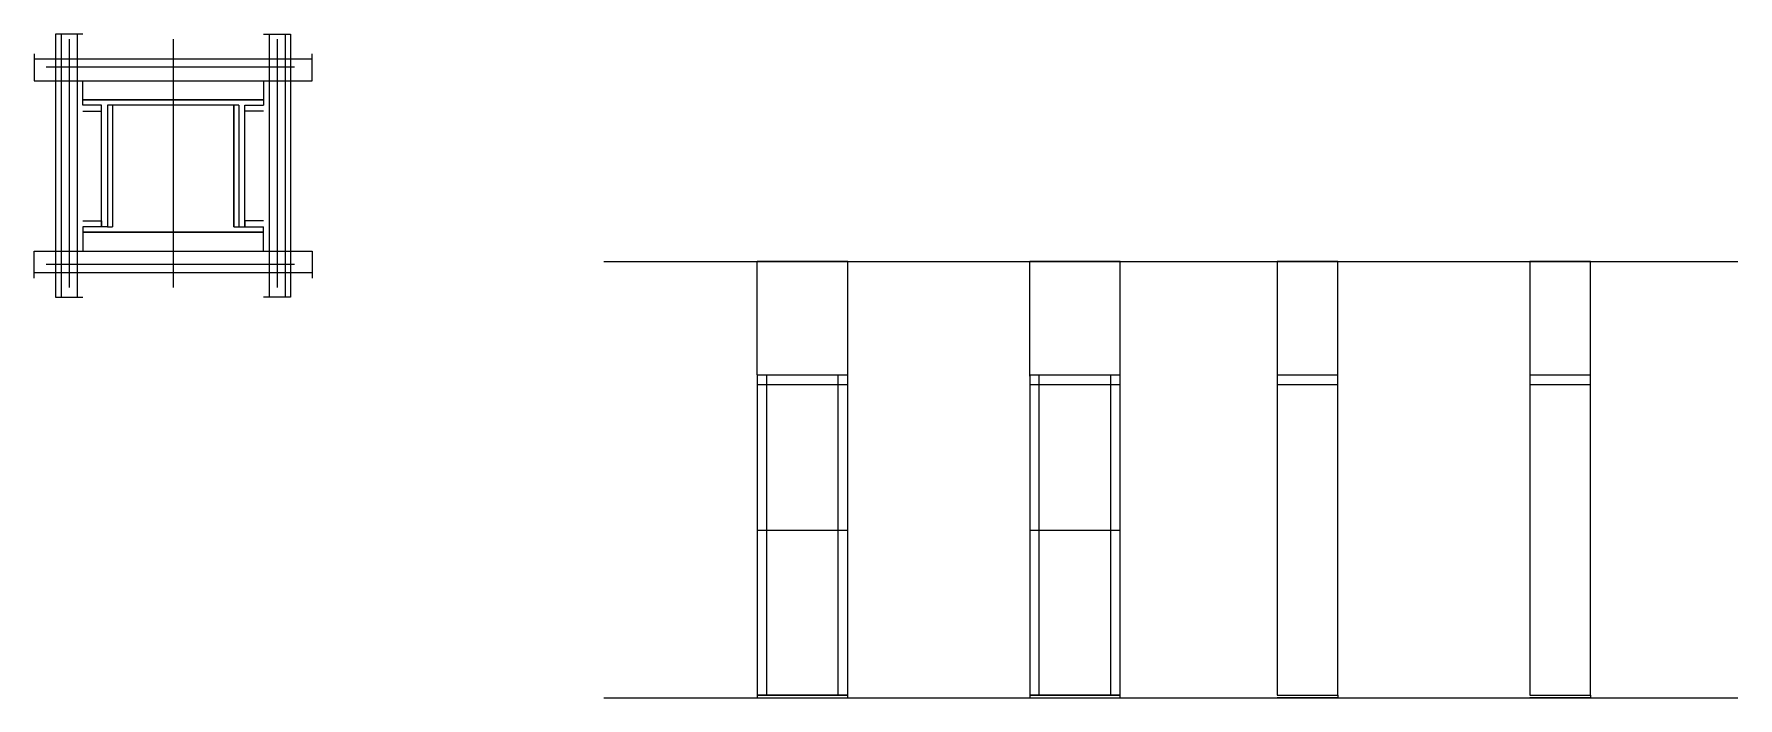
# Model space of a CAD drawing. Header units: metres. Extents: x 6723 to 7985, y 6238 to 6729.
import ezdxf

# ---------------------------------------------------------------- set-up
doc = ezdxf.new("R2010")
doc.units = ezdxf.units.M
for name, color, linetype in [('CHAPA', 7, 'Continuous'), ('COTA', 7, 'Continuous'), ('Hachura', 7, 'Continuous'), ('Madeira', 7, 'Continuous'), ('Nível', 7, 'Continuous'), ('Painéis', 7, 'Continuous'), ('Perfil Metálico', 7, 'Continuous'), ('SARR_2.2x7', 7, 'Continuous'), ('SARRAFO', 7, 'Continuous')]:
    doc.layers.add(name, color=color, linetype=linetype)

msp = doc.modelspace()

# ---------------------------------------------------------------- linework, layer by layer
at = {"layer": 'CHAPA', "color": 7, "lineweight": 25}
for points in [[(6759.4, 6676.7), (6759.4, 6680.7), (6893.4, 6680.7), (6893.4, 6676.7)], [(6759.4, 6676.7), (6759.4, 6680.7), (6893.4, 6680.7), (6893.4, 6676.7)], [(6781.4, 6676.7), (6777.8, 6676.7), (6777.8, 6586.7), (6781.4, 6586.7)], [(6781.4, 6676.7), (6777.8, 6676.7), (6777.8, 6586.7), (6781.4, 6586.7)], [(6875, 6676.7), (6871.4, 6676.7), (6871.4, 6586.7), (6875, 6586.7)], [(6875, 6676.7), (6871.4, 6676.7), (6871.4, 6586.7), (6875, 6586.7)], [(6759.4, 6586.7), (6759.4, 6582.7), (6893.4, 6582.7), (6893.4, 6586.7)], [(6759.4, 6586.7), (6759.4, 6582.7), (6893.4, 6582.7), (6893.4, 6586.7)]]:
    msp.add_lwpolyline(points, dxfattribs=at)
at = {"layer": 'COTA', "color": 7, "lineweight": 25}
for p, q in [((7326, 6561), (7259, 6561)), ((7259, 6477), (7259, 6561)), ((7326, 6477), (7326, 6561)), ((7527.7, 6561), (7460.7, 6561)), ((7460.7, 6476), (7460.7, 6561)), ((7527.7, 6477), (7527.7, 6561))]:
    msp.add_line(p, q, dxfattribs=at)
for points in [[(7689, 6477), (7689, 6561), (7644, 6561), (7644, 6477)], [(7876.1, 6477), (7876.1, 6561), (7831.1, 6561), (7831.1, 6477)]]:
    msp.add_lwpolyline(points, dxfattribs=at)
at = {"layer": 'Hachura', "color": 7, "lineweight": 25}
for p, q in [((6749.5, 6725.5), (6749.4, 6541.7)), ((6826.4, 6725.5), (6826.4, 6541.7)), ((6903.4, 6725.5), (6903.4, 6541.7)), ((6916.2, 6704.7), (6732.4, 6704.7)), ((6916.2, 6558.7), (6732.4, 6558.7))]:
    msp.add_line(p, q, dxfattribs=at)
at = {"layer": 'Madeira', "color": 7, "lineweight": 25}
for points in [[(6893.4, 6694.7), (6893.4, 6680.7), (6759.4, 6680.7), (6759.4, 6694.7)], [(6893.4, 6568.7), (6893.4, 6582.7), (6759.4, 6582.7), (6759.4, 6568.7)]]:
    msp.add_lwpolyline(points, dxfattribs=at)
at = {"layer": 'Nível', "color": 7, "lineweight": 25}
for p, q in [((7145.3, 6561), (7985.2, 6561)), ((7145.3, 6238), (7985.2, 6238))]:
    msp.add_line(p, q, dxfattribs=at)
at = {"layer": 'Painéis', "color": 7, "lineweight": 25}
for p, q in [((7259, 6477), (7259, 6238)), ((7259, 6477), (7326, 6477)), ((7326, 6238), (7326, 6477)), ((7460.7, 6477), (7460.7, 6238)), ((7460.7, 6477), (7527.7, 6477)), ((7527.7, 6238), (7527.7, 6477)), ((7644, 6477), (7689, 6477)), ((7644, 6477), (7644, 6240)), ((7689, 6240), (7689, 6477)), ((7831.1, 6477), (7876.1, 6477)), ((7831.1, 6477), (7831.1, 6240)), ((7876.1, 6240), (7876.1, 6477)), ((7259, 6470), (7326, 6470)), ((7460.7, 6470), (7527.7, 6470)), ((7326, 6362), (7259, 6362)), ((7527.7, 6362), (7460.7, 6362)), ((7259, 6240), (7326, 6240)), ((7460.7, 6240), (7527.7, 6240)), ((7644, 6240), (7689, 6240)), ((7831.1, 6240), (7876.1, 6240))]:
    msp.add_line(p, q, dxfattribs=at)
for points in [[(6871.4, 6586.7), (6871.4, 6676.7), (6781.4, 6676.7), (6781.4, 6586.7)], [(7326, 6240), (7259, 6240), (7259, 6238), (7326, 6238)], [(7527.7, 6240), (7460.7, 6240), (7460.7, 6238), (7527.7, 6238)], [(7644, 6240), (7689, 6240), (7689, 6238), (7644, 6238)], [(7831.1, 6240), (7876.1, 6240), (7876.1, 6238), (7831.1, 6238)]]:
    msp.add_lwpolyline(points, dxfattribs=at)
at = {"layer": 'Perfil Metálico', "color": 7, "lineweight": 25}
for p, q in [((6743.4, 6729.3), (6743.4, 6534.6)), ((6755.4, 6729.3), (6755.4, 6534.6)), ((6897.4, 6729.3), (6897.4, 6534.6)), ((6909.4, 6729.3), (6909.4, 6534.6))]:
    msp.add_line(p, q, dxfattribs=at)
for points in [[(6759.4, 6729.3), (6739.4, 6729.3), (6739.4, 6534.6), (6759.4, 6534.6)], [(6893.4, 6729.3), (6913.4, 6729.3), (6913.4, 6534.6), (6893.4, 6534.6)], [(6723.4, 6714.7), (6723.4, 6694.7), (6929.4, 6694.7), (6929.4, 6714.7)], [(6929.4, 6698.7), (6929.4, 6710.7), (6723.4, 6710.7), (6723.4, 6698.7)], [(6723.4, 6548.7), (6723.4, 6568.7), (6929.4, 6568.7), (6929.4, 6548.7)], [(6929.4, 6564.7), (6929.4, 6552.7), (6723.4, 6552.7), (6723.4, 6564.7)]]:
    msp.add_lwpolyline(points, dxfattribs=at)
at = {"layer": 'SARR_2.2x7', "color": 7, "lineweight": 25}
for p, q in [((7266, 6362), (7266, 6477)), ((7319, 6362), (7319, 6477)), ((7467.7, 6362), (7467.7, 6477)), ((7520.7, 6362), (7520.7, 6477)), ((7644, 6470), (7689, 6470)), ((7831.1, 6470), (7876.1, 6470)), ((7266, 6240), (7266, 6362)), ((7319, 6240), (7319, 6362)), ((7467.7, 6240), (7467.7, 6362)), ((7520.7, 6240), (7520.7, 6362)), ((7266, 6240), (7266, 6240)), ((7319, 6240), (7319, 6240)), ((7467.7, 6240), (7467.7, 6240)), ((7520.7, 6240), (7520.7, 6240))]:
    msp.add_line(p, q, dxfattribs=at)
at = {"layer": 'SARRAFO', "color": 7, "lineweight": 25}
for points in [[(6759.4, 6672.3), (6773.4, 6672.3), (6773.4, 6676.7), (6759.4, 6676.7)], [(6777.8, 6676.7), (6777.8, 6586.7), (6773.4, 6586.7), (6773.4, 6676.7)], [(6875, 6676.7), (6875, 6586.7), (6879.4, 6586.7), (6879.4, 6676.7)], [(6893.4, 6672.3), (6879.4, 6672.3), (6879.4, 6676.7), (6893.4, 6676.7)], [(6759.4, 6591.1), (6773.4, 6591.1), (6773.4, 6586.7), (6759.4, 6586.7)], [(6893.4, 6591.1), (6879.4, 6591.1), (6879.4, 6586.7), (6893.4, 6586.7)]]:
    msp.add_lwpolyline(points, dxfattribs=at)

doc.saveas('drawing.dxf')
